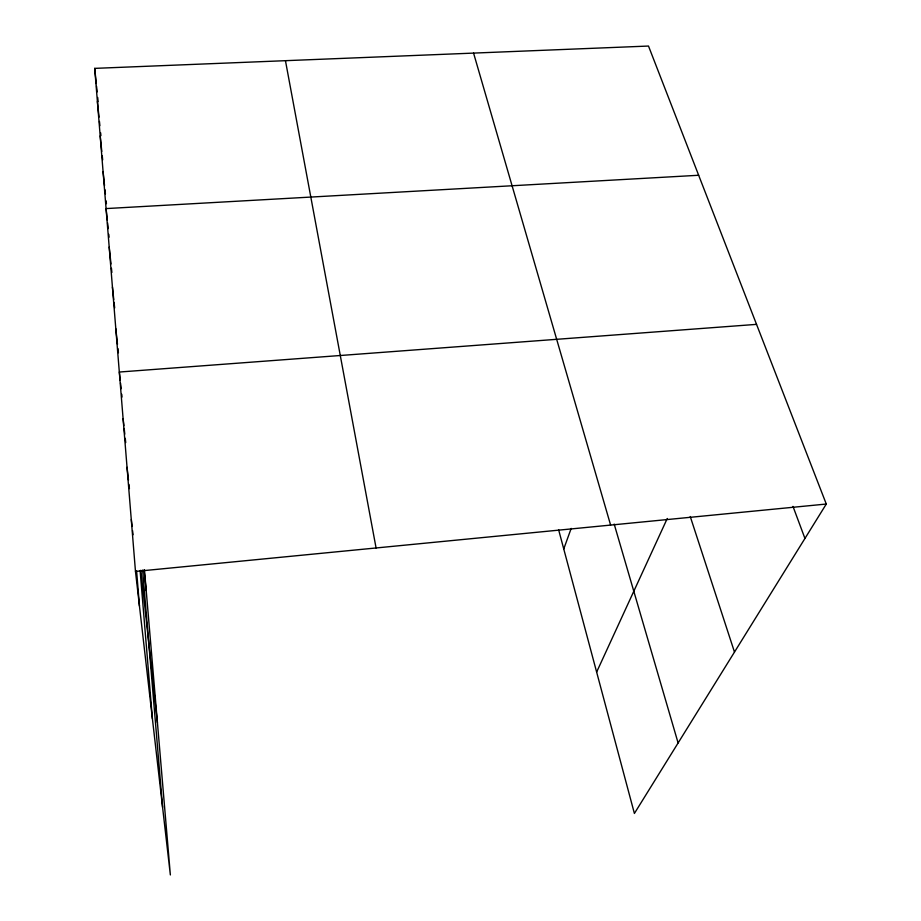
<?xml version="1.0" encoding="UTF-8"?>
<svg xmlns="http://www.w3.org/2000/svg" width="921" height="921" viewBox="0 0 921 921"><rect width="100%" height="100%" fill="white"/><g stroke="black" fill="none" stroke-linecap="round" stroke-linejoin="round"><path stroke-width="1.38" d="M563.756 548.974L571.181 528.389M596.635 672.088L667.265 518.488M144.436 569.662L170.362 874.95L135.479 571.446L94.713 68.373L648.499 46.05L826.287 504.04L634.396 813.45L558.61 529.736M135.479 571.446L826.287 504.04M756.532 324.365L119.327 372.038L120.225 380.373M698.659 175.266L106.076 208.583L107.273 220.015M792.981 506.389L804.942 538.451M690.255 516.531L734.486 652.056M614.18 524.072L678.109 742.959M473.567 53.107L610.611 525.085M285.452 60.682L376.079 547.972M131.323 519.559L132.106 526.467M132.566 530.6L133.038 534.744M127.04 467.292L128.468 480.106M128.94 484.377L129.424 488.648M123.103 418.629L123.875 425.663M124.185 428.484L124.796 434.113M125.268 438.338L125.728 442.564M115.804 328.682L117.485 344.27M117.946 348.518L118.406 352.766M120.536 383.159L121.135 388.708M121.745 394.269L122.044 397.055M140.867 570.272L157.422 722.605M109.196 247.058L110.992 263.993M111.441 268.23L111.878 272.466M112.431 287.053L113.767 299.578M114.066 302.364L114.665 307.925M103.071 171.559L104.534 185.535M104.971 189.726L105.408 193.917M106.134 200.905L106.433 203.691M107.584 222.882L108.183 228.604M108.782 234.325L109.081 237.181M144.056 570.041L146.22 590.672M94.713 68.373L96.279 83.615M96.567 86.39L97.131 91.927M97.707 97.476L98.133 101.632M97.396 101.529L99.019 117.163M99.456 121.434L99.894 125.693M100.631 132.808L100.919 135.652M100.182 135.894L101.794 151.412M102.231 155.637L102.668 159.874M142.628 570.053L162.591 807.257M140.107 570.571L152.402 718.714M136.596 570.916L139.462 606.03"/></g></svg>
